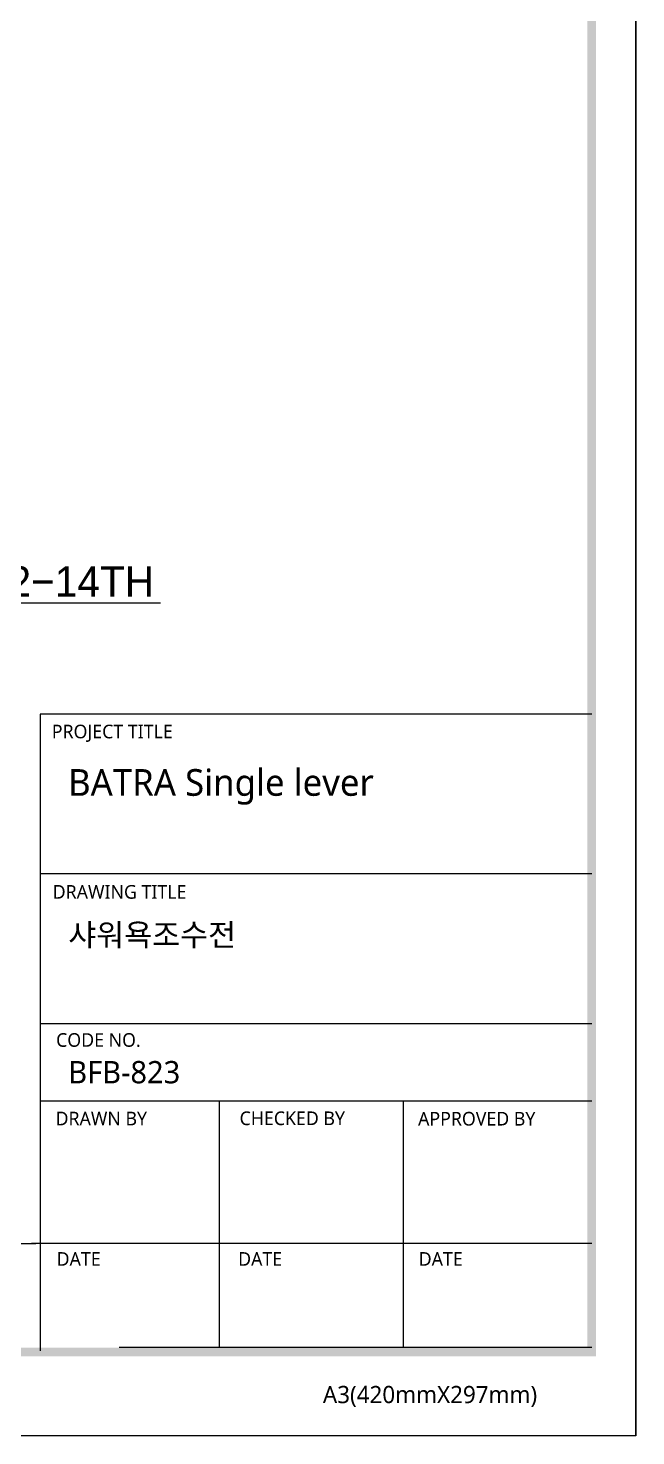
# Model space of a CAD drawing. Extents: x 0 to 16296672895, y -37409619871 to 0.
# Drawn here: x 16296672695.4 to 16296672895.4, y -37409618103.6 to -37409617640.3 of the extents above; entities that cross this region are included whole.
import ezdxf
from ezdxf import colors
from ezdxf.entities.mleader import LeaderData, LeaderLine
from ezdxf.math import Vec2, Vec3

# ---------------------------------------------------------------- set-up
doc = ezdxf.new("R2010")
doc.units = 0
doc.header["$LTSCALE"] = 10
doc.header["$MEASUREMENT"] = 0
doc.layers.get('0').update_dxf_attribs({"linetype": 'CONTINUOUS'})
doc.styles.add('Daelim Dimension', font='NanumGothic_1.ttf')
doc.styles.get("Standard").update_dxf_attribs({"font": 'SYMBOL'})

msp = doc.modelspace()

# ---------------------------------------------------------------- linework, layer by layer
at = {"color": 5, "ltscale": 40}
for p, q in [((16296672880.92189, -37409617866.138138), (16296672699.31609, -37409617866.138138)), ((16296672880.92189, -37409617918.63015), (16296672699.31609, -37409617918.63015)), ((16296672880.92189, -37409617918.63015), (16296672699.31609, -37409617918.63015)), ((16296672880.92189, -37409617968.009407), (16296672699.31609, -37409617968.009407)), ((16296672880.92189, -37409617968.009407), (16296672699.31609, -37409617968.009407)), ((16296672880.92189, -37409617993.477219), (16296672699.31609, -37409617993.477219)), ((16296672880.92189, -37409617993.477219), (16296672699.31609, -37409617993.477219)), ((16296672758.30323, -37409617993.477219), (16296672758.30323, -37409618074.549767)), ((16296672818.841141, -37409617993.477219), (16296672818.841141, -37409618074.549767)), ((16296672880.92189, -37409618040.309692), (16296672696.445551, -37409618040.309692)), ((16296672880.92189, -37409618040.309692), (16296672700.73097, -37409618040.309692)), ((16296672880.92189, -37409618074.549767), (16296672725.285231, -37409618074.549767))]:
    msp.add_line(p, q, dxfattribs=at)
at = {"color": 5, "ltscale": 0.5}
msp.add_line((16296672699.31609, -37409617866.138138), (16296672699.31609, -37409618075.648293), dxfattribs=at)
at = {"color": 5}
msp.add_line((16296671807.02898, -37409618040.309692), (16296672697.901211, -37409618040.309692), dxfattribs=at)
at = {"color": 2}
msp.add_lwpolyline([(16296671791.095221, -37409617325.708862), (16296672895.440769, -37409617325.708862), (16296672895.440769, -37409618103.587517), (16296671791.095221, -37409618103.587517)], close=True, dxfattribs=at)
at = {"ltscale": 0.5}
msp.add_lwpolyline([(16296671791.095221, -37409617325.708862), (16296672895.440769, -37409617325.708862), (16296672895.440769, -37409618103.587517), (16296671791.095221, -37409618103.587517)], close=True, dxfattribs=at)
at = {"color": 2}
msp.add_lwpolyline([(16296672895.440769, -37409618103.587517), (16296672895.440769, -37409617325.708862)], dxfattribs=at)
at = {"color": 5, "ltscale": 40}
for points in [[(16296672882.336769, -37409617338.812859), (16296672879.50701, -37409617338.812859), (16296672882.336769, -37409618077.379532), (16296672879.50701, -37409618074.549767)], [(16296672882.336769, -37409617338.812859), (16296672879.50701, -37409617338.812859), (16296672882.336769, -37409618077.379532), (16296672879.50701, -37409618074.549767)], [(16296672882.336769, -37409618077.379532), (16296672879.50701, -37409618074.549767), (16296671804.199221, -37409618077.379532), (16296671807.02898, -37409618074.549767)]]:
    msp.add_trace(points, dxfattribs=at)

# ---------------------------------------------------------------- texts
at = {"color": 5, "ltscale": 40, "style": 'Daelim Dimension'}
for s, height, p in [('PROJECT TITLE', 4.48417393, (16296672703.160629, -37409617874.042542)), ('DRAWING TITLE', 4.48417393, (16296672703.448111, -37409617926.818863)), ('CODE NO.', 4.4841739, (16296672704.572639, -37409617975.556267)), ('DRAWN BY', 4.4841739, (16296672704.39679, -37409618001.404137)), ('CHECKED BY', 4.4841739, (16296672764.98292, -37409618001.324623)), ('APPROVED BY', 4.48417393, (16296672823.741899, -37409618001.469482)), ('DATE', 4.4841739, (16296672704.74704, -37409618047.621132)), ('DATE', 4.4841739, (16296672764.506069, -37409618047.621132)), ('DATE', 4.4841739, (16296672823.948111, -37409618047.621132)), ('A3(420mmX297mm)', 5.65951467, (16296672792.40873, -37409618092.814346))]:
    msp.add_text(s, height=height, dxfattribs=at).set_placement(p)
at = {"attachment_point": 1, "style": 'Daelim Dimension'}
for s, insert, char_height, width in [('BATRA Single lever', (16296672708.494329, -37409617884.169518), 8.7902703, 141.27953418), ('샤워욕조수전 ', (16296672708.57189, -37409617935.04425), 7.33824, 123.4950755), ('BFB-823', (16296672708.57189, -37409617980.23735), 7.33824, 123.4950755)]:
    msp.add_mtext(s, dxfattribs=dict(at, insert=insert, char_height=char_height, width=width))

# ---------------------------------------------------------------- leaders
at = {"ltscale": 0.5}
ml = msp.add_multileader_mtext('Standard', dxfattribs=at)
ml.set_content('G1/2-14TH', color=256)
ml.set_leader_properties(color=5)
ml.build(insert=Vec2(0, 0))
ml.multileader.update_dxf_attribs({"text_left_attachment_type": 6, "text_right_attachment_type": 6, "dogleg_length": 0.36, "arrow_head_size": 5})
ctx = ml.context
ctx.base_point, ctx.char_height, ctx.arrow_head_size, ctx.landing_gap_size, ctx.plane_origin = Vec3(16296672670.28513, -37409617829.444359), 10, 5, 0.09, Vec3(16296672654.747101, -37409617879.458313)
ctx.left_attachment, ctx.right_attachment = 6, 6
notes = []
notes.append((ctx, [(0, (1, 1, 0), (16296672669.925131, -37409617829.444359), (1, 0), 0.36, [(0, [(16296672654.498911, -37409617907.407272)], 0, [])])]))
ctx.mtext.insert, ctx.mtext.flow_direction = Vec3(16296672670.37513, -37409617817.444359), 5
for ctx, leaders in notes:
    for number, flags, end, landing, length, lines in leaders:
        leader = LeaderData()
        leader.index, (leader.has_last_leader_line, leader.has_dogleg_vector, leader.attachment_direction) = number, flags
        leader.last_leader_point, leader.dogleg_vector, leader.dogleg_length = Vec3(end), Vec3(landing), length
        for number, points, colour, breaks in lines:
            line = LeaderLine()
            line.index, line.vertices, line.color, line.breaks = number, Vec3.list(points), colors.encode_raw_color(colour), breaks
            leader.lines.append(line)
        ctx.leaders.append(leader)

doc.saveas('drawing.dxf')
